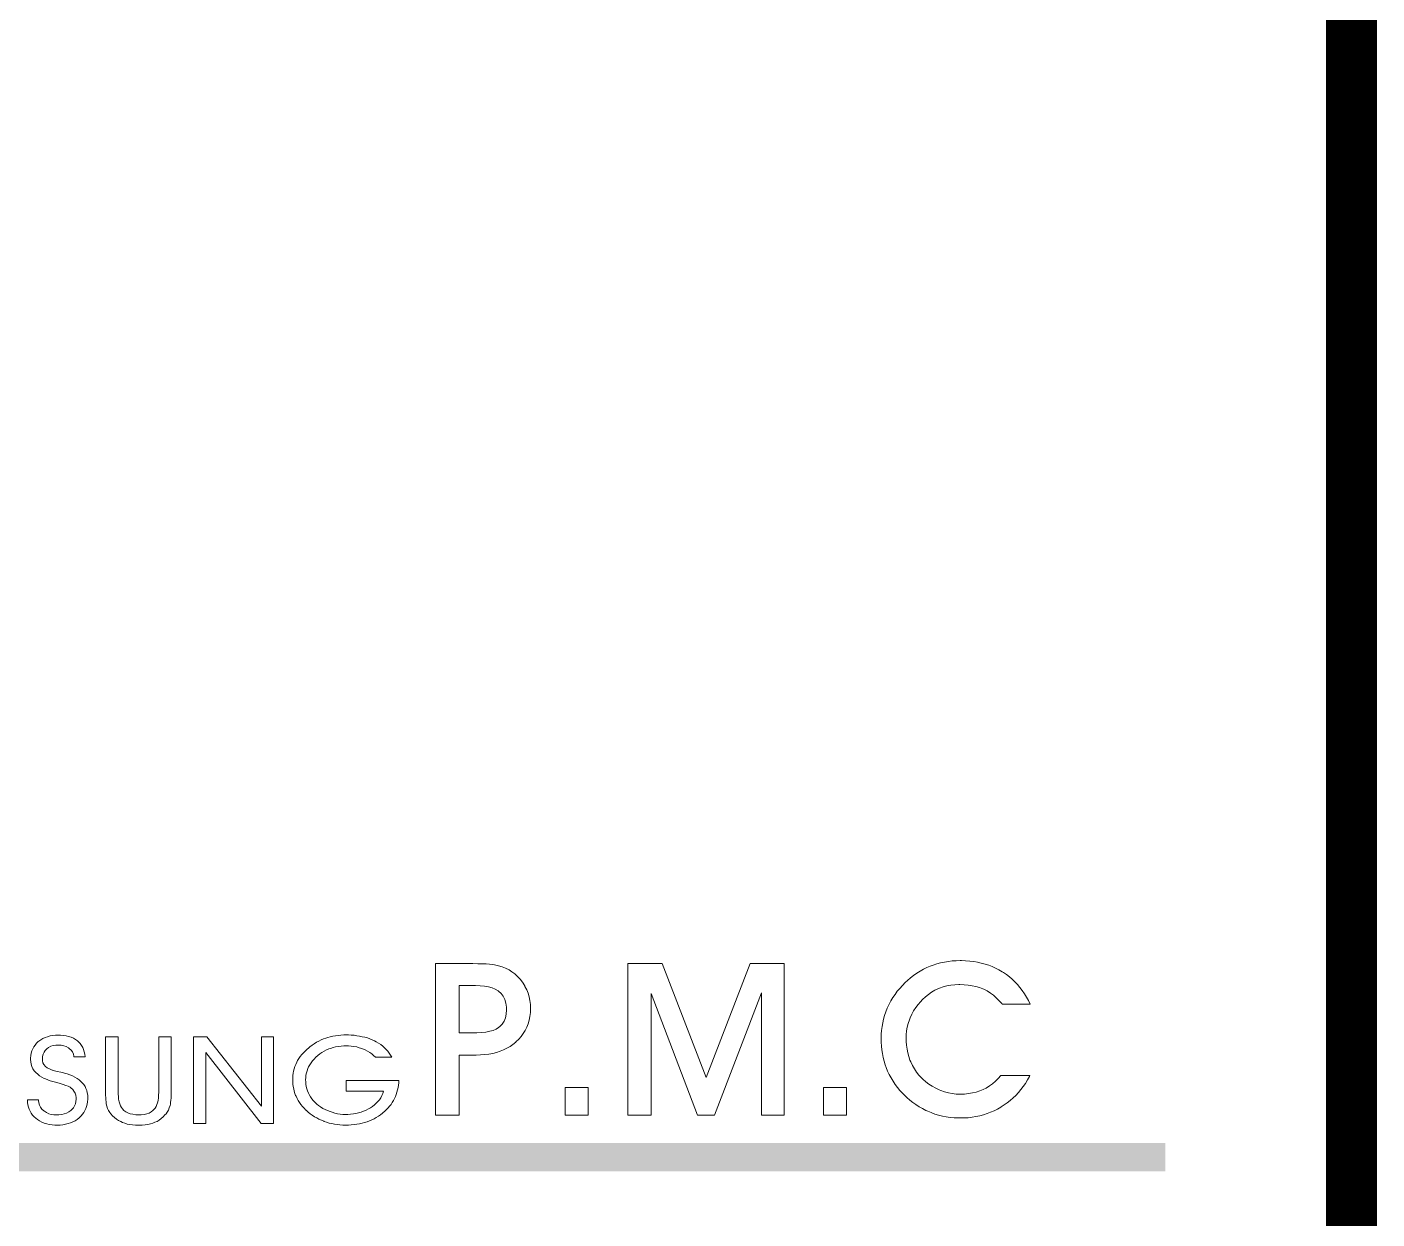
# Model space of a CAD drawing. Header units: millimetres. Extents: x 83956 to 461956, y 36707 to 125807.
# Drawn here: x 204556 to 208139, y 46473 to 49635 of the extents above; entities that cross this region are included whole.
import ezdxf

# ---------------------------------------------------------------- set-up
doc = ezdxf.new("R2010")
doc.units = ezdxf.units.MM
doc.header["$LTSCALE"] = 100
doc.header["$MEASUREMENT"] = 0
doc.layers.add('FORM', color=8, linetype='CONTINUOUS')

# ---------------------------------------------------------------- blocks, each defined once
blk = doc.blocks.new('PMC-mark')
at = {"layer": 'FORM', "lineweight": 0}
for p, q in [((5895.5, 2299.7), (5765.5, 2299.7)), ((5765.5, 2299.7), (5765.5, 1764.2)), ((5898, 2299.7), (5895.5, 2299.7)), ((5915.5, 2299.2), (5898, 2299.7)), ((5931, 2299.2), (5915.5, 2299.2)), ((5944.5, 2298.7), (5931, 2299.2)), ((5957, 2297.7), (5944.5, 2298.7)), ((5967, 2296.7), (5957, 2297.7)), ((5974, 2295.7), (5967, 2296.7)), ((5988.5, 2292.2), (5974, 2295.7)), ((6567.5, 2299.7), (6446, 2299.7)), ((6446, 2299.7), (6446, 1764.2)), ((6723.5, 1897.2), (6567.5, 2299.7)), ((6879, 2299.7), (6723.5, 1897.2)), ((6999.5, 2299.7), (6879, 2299.7)), ((6999.5, 1764.2), (6999.5, 2299.7)), ((7527.5, 2294.7), (7517, 2291.2)), ((7540.5, 2298.7), (7527.5, 2294.7)), ((7553.5, 2302.2), (7540.5, 2298.7)), ((7567, 2305.2), (7553.5, 2302.2)), ((7581, 2307.2), (7567, 2305.2)), ((7594.5, 2309.2), (7581, 2307.2)), ((7609, 2309.7), (7594.5, 2309.2)), ((7623, 2310.2), (7609, 2309.7)), ((7627, 2310.2), (7623, 2310.2)), ((7642, 2309.7), (7627, 2310.2)), ((7656.5, 2308.7), (7642, 2309.7)), ((7670.5, 2307.2), (7656.5, 2308.7)), ((7684, 2304.7), (7670.5, 2307.2)), ((7697.5, 2301.7), (7684, 2304.7)), ((7710.5, 2298.2), (7697.5, 2301.7)), ((7723.5, 2294.2), (7710.5, 2298.2)), ((7736, 2289.2), (7723.5, 2294.2)), ((6001.5, 2288.2), (5988.5, 2292.2)), ((6014, 2283.2), (6001.5, 2288.2)), ((6026, 2277.7), (6014, 2283.2)), ((6036, 2271.2), (6026, 2277.7)), ((6046.5, 2263.7), (6036, 2271.2)), ((6056.5, 2254.7), (6046.5, 2263.7)), ((6065.5, 2244.7), (6056.5, 2254.7)), ((7447, 2249.2), (7436, 2239.7)), ((7458, 2257.7), (7447, 2249.2)), ((7469, 2265.7), (7458, 2257.7)), ((7480.5, 2272.7), (7469, 2265.7)), ((7492.5, 2279.7), (7480.5, 2272.7)), ((7504.5, 2285.7), (7492.5, 2279.7)), ((7517, 2291.2), (7504.5, 2285.7)), ((7748, 2283.7), (7736, 2289.2)), ((7760, 2277.7), (7748, 2283.7)), ((7771.5, 2271.2), (7760, 2277.7)), ((7775.5, 2268.2), (7771.5, 2271.2)), ((7786.5, 2260.7), (7775.5, 2268.2)), ((7797, 2252.7), (7786.5, 2260.7)), ((7807, 2244.2), (7797, 2252.7)), ((5850, 2054.7), (5850, 2222.2)), ((5850, 2222.2), (5907, 2222.2)), ((5907, 2222.2), (5924, 2221.7)), ((5924, 2221.7), (5939.5, 2220.2)), ((5939.5, 2220.2), (5953.5, 2217.2)), ((5953.5, 2217.2), (5966, 2213.7)), ((5966, 2213.7), (5977.5, 2209.2)), ((5977.5, 2209.2), (5987, 2203.7)), ((5987, 2203.7), (5989, 2202.2)), ((5989, 2202.2), (5998, 2193.7)), ((6074, 2233.7), (6065.5, 2244.7)), ((6081.5, 2221.2), (6074, 2233.7)), ((6082.5, 2219.2), (6081.5, 2221.2)), ((6088.5, 2207.2), (6082.5, 2219.2)), ((6093.5, 2194.7), (6088.5, 2207.2)), ((7400, 2201.7), (7392, 2190.7)), ((7408.5, 2212.2), (7400, 2201.7)), ((7418, 2222.7), (7408.5, 2212.2)), ((7428, 2232.7), (7418, 2222.7)), ((7436, 2239.7), (7428, 2232.7)), ((7510, 2190.2), (7521, 2198.2)), ((7521, 2198.2), (7533, 2205.2)), ((7533, 2205.2), (7545.5, 2211.2)), ((7545.5, 2211.2), (7550, 2212.7)), ((7550, 2212.7), (7563, 2217.2)), ((7563, 2217.2), (7576, 2220.7)), ((7576, 2220.7), (7589.5, 2223.2)), ((7589.5, 2223.2), (7603.5, 2224.7)), ((7603.5, 2224.7), (7617.5, 2225.7)), ((7617.5, 2225.7), (7621.5, 2225.7)), ((7621.5, 2225.7), (7636.5, 2225.2)), ((7636.5, 2225.2), (7651, 2223.7)), ((7651, 2223.7), (7664.5, 2221.7)), ((7664.5, 2221.7), (7678, 2218.7)), ((7678, 2218.7), (7691, 2215.2)), ((7691, 2215.2), (7703, 2210.2)), ((7703, 2210.2), (7706, 2209.2)), ((7706, 2209.2), (7718, 2203.2)), ((7718, 2203.2), (7729.5, 2195.7)), ((7816.5, 2235.2), (7807, 2244.2)), ((7825.5, 2225.7), (7816.5, 2235.2)), ((7834, 2215.2), (7825.5, 2225.7)), ((7842.5, 2204.7), (7834, 2215.2)), ((7850, 2193.2), (7842.5, 2204.7)), ((5998, 2193.7), (6005.5, 2184.2)), ((6005.5, 2184.2), (6011, 2173.2)), ((6011, 2173.2), (6014.5, 2160.2)), ((6014.5, 2160.2), (6016.5, 2146.2)), ((6097, 2182.2), (6093.5, 2194.7)), ((6100, 2168.7), (6097, 2182.2)), ((6101.5, 2155.2), (6100, 2168.7)), ((6102, 2141.7), (6101.5, 2155.2)), ((6528.5, 1764.2), (6528.5, 2194.2)), ((6528.5, 2194.2), (6693, 1764.2)), ((6753, 1764.2), (6919.5, 2196.2)), ((6919.5, 2196.2), (6919.5, 1764.2)), ((7371, 2156.2), (7365.5, 2144.2)), ((7377.5, 2168.2), (7371, 2156.2)), ((7384.5, 2179.7), (7377.5, 2168.2)), ((7392, 2190.7), (7384.5, 2179.7)), ((7465.5, 2144.2), (7473.5, 2154.7)), ((7473.5, 2154.7), (7482.5, 2164.7)), ((7482.5, 2164.7), (7489.5, 2172.2)), ((7489.5, 2172.2), (7499.5, 2181.7)), ((7499.5, 2181.7), (7510, 2190.2)), ((7729.5, 2195.7), (7740, 2187.7)), ((7740, 2187.7), (7750.5, 2178.7)), ((7750.5, 2178.7), (7760, 2169.2)), ((7760, 2169.2), (7769.5, 2158.2)), ((7769.5, 2158.2), (7771.5, 2155.7)), ((7771.5, 2155.7), (7870, 2155.7)), ((7857, 2181.2), (7850, 2193.2)), ((7864, 2168.7), (7857, 2181.2)), ((7870, 2155.7), (7864, 2168.7)), ((6013, 2107.7), (6008.5, 2096.2)), ((6016, 2121.2), (6013, 2107.7)), ((6017, 2136.7), (6016, 2121.2)), ((6016.5, 2146.2), (6017, 2136.7)), ((6097, 2099.2), (6100, 2112.7)), ((6100, 2112.7), (6101.5, 2126.2)), ((6101.5, 2126.2), (6102, 2140.7)), ((6102, 2140.7), (6102, 2141.7)), ((7351.5, 2103.7), (7348.5, 2090.7)), ((7355, 2116.2), (7351.5, 2103.7)), ((7359.5, 2129.2), (7355, 2116.2)), ((7364.5, 2141.7), (7359.5, 2129.2)), ((7365.5, 2144.2), (7364.5, 2141.7)), ((7443, 2100.7), (7446, 2108.2)), ((7446, 2108.2), (7451.5, 2120.7)), ((7451.5, 2120.7), (7458, 2132.7)), ((7458, 2132.7), (7465.5, 2144.2)), ((5905, 2054.7), (5850, 2054.7)), ((5912, 2054.7), (5905, 2054.7)), ((5928.5, 2055.7), (5912, 2054.7)), ((5943.5, 2057.2), (5928.5, 2055.7)), ((5957.5, 2060.2), (5943.5, 2057.2)), ((5969.5, 2063.7), (5957.5, 2060.2)), ((5980, 2068.2), (5969.5, 2063.7)), ((5989, 2073.7), (5980, 2068.2)), ((5993.5, 2077.2), (5989, 2073.7)), ((6002, 2085.7), (5993.5, 2077.2)), ((6008.5, 2096.2), (6002, 2085.7)), ((6076.5, 2052.2), (6083.5, 2063.2)), ((6083.5, 2063.2), (6089, 2074.7)), ((6089, 2074.7), (6093.5, 2086.7)), ((6093.5, 2086.7), (6097, 2099.2)), ((7344.5, 2063.7), (7343.5, 2050.2)), ((7346, 2077.2), (7344.5, 2063.7)), ((7348.5, 2090.7), (7346, 2077.2)), ((7431.5, 2048.2), (7433, 2061.7)), ((7433, 2061.7), (7435.5, 2074.7)), ((7435.5, 2074.7), (7438.5, 2087.7)), ((7438.5, 2087.7), (7443, 2100.7)), ((6018.5, 2000.2), (6029.5, 2006.7)), ((6029.5, 2006.7), (6039.5, 2013.7)), ((6039.5, 2013.7), (6049.5, 2021.7)), ((6049.5, 2021.7), (6050.5, 2022.7)), ((6050.5, 2022.7), (6060.5, 2032.2)), ((6060.5, 2032.2), (6069, 2041.7)), ((6069, 2041.7), (6076.5, 2052.2)), ((7343.5, 2050.2), (7343, 2036.2)), ((7343, 2036.2), (7343, 2035.7)), ((7343, 2035.7), (7343.5, 2021.7)), ((7343.5, 2021.7), (7344.5, 2008.2)), ((7344.5, 2008.2), (7345.5, 1994.7)), ((7431, 2034.7), (7431.5, 2048.2)), ((7431.5, 2024.2), (7431, 2034.7)), ((7432.5, 2010.7), (7431.5, 2024.2)), ((7434.5, 1997.2), (7432.5, 2010.7)), ((5850, 1764.2), (5850, 1976.2)), ((5850, 1976.2), (5910, 1976.2)), ((5910, 1976.2), (5925.5, 1976.7)), ((5925.5, 1976.7), (5940.5, 1977.7)), ((5940.5, 1977.7), (5955, 1979.7)), ((5955, 1979.7), (5969, 1982.2)), ((5969, 1982.2), (5982, 1985.7)), ((5982, 1985.7), (5995, 1989.7)), ((5995, 1989.7), (6007, 1994.7)), ((6007, 1994.7), (6018.5, 2000.2)), ((7345.5, 1994.7), (7348, 1981.2)), ((7348, 1981.2), (7350.5, 1968.2)), ((7350.5, 1968.2), (7353.5, 1955.2)), ((7437, 1984.2), (7434.5, 1997.2)), ((7440.5, 1971.2), (7437, 1984.2)), ((7445, 1958.7), (7440.5, 1971.2)), ((7353.5, 1955.2), (7357.5, 1942.2)), ((7357.5, 1942.2), (7360.5, 1932.2)), ((7360.5, 1932.2), (7366, 1919.7)), ((7366, 1919.7), (7371.5, 1907.2)), ((7447.5, 1951.7), (7445, 1958.7)), ((7453.5, 1939.2), (7447.5, 1951.7)), ((7460.5, 1927.7), (7453.5, 1939.2)), ((7468, 1916.2), (7460.5, 1927.7)), ((7476, 1905.7), (7468, 1916.2)), ((7371.5, 1907.2), (7378, 1895.2)), ((7378, 1895.2), (7385, 1883.7)), ((7385, 1883.7), (7392.5, 1872.7)), ((7392.5, 1872.7), (7400.5, 1861.7)), ((7485.5, 1896.2), (7476, 1905.7)), ((7491, 1890.7), (7485.5, 1896.2)), ((7501.5, 1881.7), (7491, 1890.7)), ((7512, 1873.7), (7501.5, 1881.7)), ((7523.5, 1866.2), (7512, 1873.7)), ((7536, 1859.2), (7523.5, 1866.2)), ((7726.5, 1867.2), (7715, 1859.7)), ((7737.5, 1874.7), (7726.5, 1867.2)), ((7748, 1883.7), (7737.5, 1874.7)), ((7757.5, 1893.2), (7748, 1883.7)), ((7767, 1903.7), (7757.5, 1893.2)), ((7869.5, 1903.7), (7767, 1903.7)), ((7837, 1854.2), (7845.5, 1864.7)), ((7845.5, 1864.7), (7853.5, 1876.2)), ((7853.5, 1876.2), (7861, 1888.2)), ((7861, 1888.2), (7868, 1900.7)), ((7868, 1900.7), (7869.5, 1903.7)), ((7869.5, 1903.7), (7869.5, 1903.7)), ((6306.5, 1861.2), (6225, 1861.2)), ((6225, 1861.2), (6225, 1764.2)), ((6306.5, 1764.2), (6306.5, 1861.2)), ((7220, 1861.2), (7138.5, 1861.2)), ((7138.5, 1861.2), (7138.5, 1764.2)), ((7220, 1764.2), (7220, 1861.2)), ((7400.5, 1861.7), (7409.5, 1850.7)), ((7409.5, 1850.7), (7413.5, 1846.2)), ((7413.5, 1846.2), (7423.5, 1836.2)), ((7423.5, 1836.2), (7433.5, 1826.2)), ((7433.5, 1826.2), (7444, 1817.2)), ((7444, 1817.2), (7455, 1808.7)), ((7548.5, 1853.2), (7536, 1859.2)), ((7554.5, 1850.7), (7548.5, 1853.2)), ((7567.5, 1846.2), (7554.5, 1850.7)), ((7581, 1842.2), (7567.5, 1846.2)), ((7594.5, 1839.7), (7581, 1842.2)), ((7608, 1838.2), (7594.5, 1839.7)), ((7621.5, 1837.7), (7608, 1838.2)), ((7624, 1837.7), (7621.5, 1837.7)), ((7638.5, 1838.2), (7624, 1837.7)), ((7652.5, 1839.7), (7638.5, 1838.2)), ((7666, 1842.2), (7652.5, 1839.7)), ((7679.5, 1845.2), (7666, 1842.2)), ((7692, 1849.7), (7679.5, 1845.2)), ((7704.5, 1854.7), (7692, 1849.7)), ((7715, 1859.7), (7704.5, 1854.7)), ((7789.5, 1807.7), (7800, 1815.7)), ((7800, 1815.7), (7810, 1824.7)), ((7810, 1824.7), (7819.5, 1833.7)), ((7819.5, 1833.7), (7828.5, 1843.7)), ((7828.5, 1843.7), (7837, 1854.2)), ((7455, 1808.7), (7466, 1801.2)), ((7466, 1801.2), (7477.5, 1793.7)), ((7477.5, 1793.7), (7489.5, 1787.2)), ((7489.5, 1787.2), (7501.5, 1780.7)), ((7501.5, 1780.7), (7508, 1777.7)), ((7508, 1777.7), (7520.5, 1772.7)), ((7520.5, 1772.7), (7533.5, 1767.7)), ((7705.5, 1765.2), (7718, 1769.2)), ((7718, 1769.2), (7730.5, 1773.7)), ((7730.5, 1773.7), (7743, 1779.2)), ((7743, 1779.2), (7754.5, 1785.2)), ((7754.5, 1785.2), (7766, 1792.2)), ((7766, 1792.2), (7767.5, 1792.7)), ((7767.5, 1792.7), (7778.5, 1799.7)), ((7778.5, 1799.7), (7789.5, 1807.7)), ((5765.5, 1764.2), (5850, 1764.2)), ((6225, 1764.2), (6306.5, 1764.2)), ((6446, 1764.2), (6528.5, 1764.2)), ((6693, 1764.2), (6753, 1764.2)), ((6919.5, 1764.2), (6999.5, 1764.2)), ((7138.5, 1764.2), (7220, 1764.2)), ((7533.5, 1767.7), (7546.5, 1763.7)), ((7546.5, 1763.7), (7560, 1760.2)), ((7560, 1760.2), (7573.5, 1757.7)), ((7573.5, 1757.7), (7587, 1755.7)), ((7587, 1755.7), (7601, 1754.2)), ((7601, 1754.2), (7615, 1753.7)), ((7615, 1753.7), (7621.5, 1753.7)), ((7621.5, 1753.7), (7636.5, 1754.2)), ((7636.5, 1754.2), (7651, 1754.7)), ((7651, 1754.7), (7665, 1756.7)), ((7665, 1756.7), (7678.5, 1758.7)), ((7678.5, 1758.7), (7692, 1761.7)), ((7692, 1761.7), (7705.5, 1765.2))]:
    blk.add_line(p, q, dxfattribs=at)
at = {"layer": 'FORM', "color": 7, "lineweight": 0}
for p, q in [((4348.8, 2011.8), (4344.3, 2005.3)), ((4353.8, 2017.8), (4348.8, 2011.8)), ((4359.8, 2023.8), (4353.8, 2017.8)), ((4361.8, 2025.3), (4359.8, 2023.8)), ((4368.8, 2030.3), (4361.8, 2025.3)), ((4376.3, 2034.8), (4368.8, 2030.3)), ((4384.3, 2038.3), (4376.3, 2034.8)), ((4392.8, 2041.3), (4384.3, 2038.3)), ((4401.8, 2043.8), (4392.8, 2041.3)), ((4396.3, 2003.3), (4404.3, 2007.3)), ((4411.3, 2045.3), (4401.8, 2043.8)), ((4404.3, 2007.3), (4412.8, 2009.8)), ((4421.3, 2046.3), (4411.3, 2045.3)), ((4412.8, 2009.8), (4422.3, 2011.8)), ((4432.3, 2046.8), (4421.3, 2046.3)), ((4422.3, 2011.8), (4431.3, 2011.8)), ((4431.3, 2011.8), (4440.8, 2011.3)), ((4438.3, 2046.8), (4432.3, 2046.8)), ((4448.8, 2045.8), (4438.3, 2046.8)), ((4440.8, 2011.3), (4450.3, 2009.3)), ((4458.3, 2044.3), (4448.8, 2045.8)), ((4450.3, 2009.3), (4458.8, 2006.3)), ((4467.3, 2042.3), (4458.3, 2044.3)), ((4476.3, 2039.3), (4467.3, 2042.3)), ((4484.3, 2035.8), (4476.3, 2039.3)), ((4491.8, 2031.3), (4484.3, 2035.8)), ((4498.3, 2026.3), (4491.8, 2031.3)), ((4503.3, 2022.3), (4498.3, 2026.3)), ((4508.3, 2016.8), (4503.3, 2022.3)), ((4513.3, 2010.3), (4508.3, 2016.8)), ((4517.3, 2003.3), (4513.3, 2010.3)), ((4598.3, 2040.3), (4598.3, 1845.3)), ((4642.8, 2040.3), (4598.3, 2040.3)), ((4642.8, 1844.8), (4642.8, 2040.3)), ((4830.8, 2040.3), (4786.3, 2040.3)), ((4786.3, 2040.3), (4786.3, 1844.8)), ((4830.8, 1845.3), (4830.8, 2040.3)), ((4956.3, 2040.3), (4908.8, 2040.3)), ((4908.8, 2040.3), (4908.8, 1734.3)), ((5149.8, 1795.3), (4956.3, 2040.3)), ((5192.8, 2040.3), (5149.8, 2040.3)), ((5149.8, 2040.3), (5149.8, 1795.3)), ((5192.8, 1734.3), (5192.8, 2040.3)), ((5328.8, 2010.8), (5321.3, 2005.3)), ((5336.8, 2016.3), (5328.8, 2010.8)), ((5344.8, 2021.3), (5336.8, 2016.3)), ((5352.8, 2025.8), (5344.8, 2021.3)), ((5360.8, 2029.8), (5352.8, 2025.8)), ((5369.3, 2033.3), (5360.8, 2029.8)), ((5377.8, 2036.3), (5369.3, 2033.3)), ((5384.3, 2038.3), (5377.8, 2036.3)), ((5392.8, 2040.8), (5384.3, 2038.3)), ((5402.3, 2042.8), (5392.8, 2040.8)), ((5411.3, 2044.3), (5402.3, 2042.8)), ((5421.3, 2045.8), (5411.3, 2044.3)), ((5412.3, 2005.3), (5421.8, 2006.8)), ((5431.3, 2046.3), (5421.3, 2045.8)), ((5421.8, 2006.8), (5431.8, 2007.8)), ((5441.3, 2047.3), (5431.3, 2046.3)), ((5431.8, 2007.8), (5441.3, 2008.8)), ((5451.8, 2047.3), (5441.3, 2047.3)), ((5441.3, 2008.8), (5447.3, 2008.8)), ((5447.3, 2008.8), (5457.8, 2008.3)), ((5457.3, 2047.3), (5451.8, 2047.3)), ((5467.8, 2046.8), (5457.3, 2047.3)), ((5457.8, 2008.3), (5467.3, 2007.8)), ((5467.3, 2007.8), (5477.3, 2006.3)), ((5477.8, 2046.3), (5467.8, 2046.8)), ((5487.8, 2044.8), (5477.8, 2046.3)), ((5497.3, 2043.3), (5487.8, 2044.8)), ((5506.8, 2041.3), (5497.3, 2043.3)), ((5515.8, 2039.3), (5506.8, 2041.3)), ((5524.8, 2036.8), (5515.8, 2039.3)), ((5533.3, 2033.8), (5524.8, 2036.8)), ((5541.8, 2030.3), (5533.3, 2033.8)), ((5549.8, 2026.3), (5541.8, 2030.3)), ((5556.3, 2022.8), (5549.8, 2026.3)), ((5564.3, 2018.3), (5556.3, 2022.8)), ((5571.8, 2013.3), (5564.3, 2018.3)), ((5578.8, 2007.8), (5571.8, 2013.3)), ((5585.3, 2002.3), (5578.8, 2007.8)), ((4333.8, 1974.8), (4332.8, 1965.8)), ((4332.8, 1965.8), (4332.8, 1960.3)), ((4332.8, 1960.3), (4333.3, 1951.8)), ((4335.3, 1982.8), (4333.8, 1974.8)), ((4337.3, 1990.8), (4335.3, 1982.8)), ((4340.3, 1998.3), (4337.3, 1990.8)), ((4344.3, 2005.3), (4340.3, 1998.3)), ((4374.3, 1962.8), (4374.8, 1971.3)), ((4374.3, 1956.3), (4374.3, 1962.8)), ((4374.8, 1971.3), (4376.8, 1979.3)), ((4376.8, 1979.3), (4380.3, 1986.3)), ((4380.3, 1986.3), (4384.8, 1992.8)), ((4384.8, 1992.8), (4389.8, 1997.8)), ((4389.8, 1997.8), (4396.3, 2003.3)), ((4458.8, 2006.3), (4466.8, 2001.8)), ((4466.8, 2001.8), (4469.3, 1999.8)), ((4469.3, 1999.8), (4476.3, 1993.8)), ((4476.3, 1993.8), (4480.8, 1987.3)), ((4480.8, 1987.3), (4484.3, 1979.8)), ((4484.3, 1979.8), (4486.3, 1971.8)), ((4486.3, 1971.8), (4486.3, 1970.3)), ((4486.3, 1970.3), (4525.3, 1970.3)), ((4520.3, 1995.8), (4517.3, 2003.3)), ((4522.8, 1987.8), (4520.3, 1995.8)), ((4524.3, 1979.3), (4522.8, 1987.8)), ((4525.3, 1970.3), (4524.3, 1979.3)), ((4953.3, 1734.3), (4953.3, 1985.3)), ((4953.3, 1985.3), (5148.8, 1734.3)), ((5282.3, 1963.8), (5277.8, 1956.8)), ((5287.3, 1970.8), (5282.3, 1963.8)), ((5292.3, 1977.8), (5287.3, 1970.8)), ((5298.3, 1984.3), (5292.3, 1977.8)), ((5304.3, 1990.3), (5298.3, 1984.3)), ((5310.8, 1996.3), (5304.3, 1990.3)), ((5317.8, 2002.3), (5310.8, 1996.3)), ((5321.3, 2005.3), (5317.8, 2002.3)), ((5330.8, 1955.8), (5336.3, 1962.3)), ((5336.3, 1962.3), (5342.8, 1968.8)), ((5342.8, 1968.8), (5349.3, 1974.8)), ((5349.3, 1974.8), (5356.3, 1980.3)), ((5349.3, 1974.8), (5349.3, 1974.8)), ((5356.3, 1980.3), (5363.8, 1985.8)), ((5363.8, 1985.8), (5371.8, 1990.3)), ((5371.8, 1990.3), (5379.8, 1994.3)), ((5379.8, 1994.3), (5388.8, 1998.3)), ((5388.8, 1998.3), (5393.8, 1999.8)), ((5393.8, 1999.8), (5403.3, 2002.8)), ((5403.3, 2002.8), (5412.3, 2005.3)), ((5477.3, 2006.3), (5486.8, 2004.8)), ((5486.8, 2004.8), (5495.8, 2002.3)), ((5495.8, 2002.3), (5504.8, 1999.3)), ((5504.8, 1999.3), (5507.8, 1998.3)), ((5507.8, 1998.3), (5516.8, 1994.8)), ((5516.8, 1994.8), (5525.3, 1990.3)), ((5525.3, 1990.3), (5532.8, 1985.8)), ((5532.8, 1985.8), (5540.3, 1980.8)), ((5540.3, 1980.8), (5546.8, 1974.8)), ((5546.8, 1974.8), (5553.3, 1968.8)), ((5553.3, 1968.8), (5553.8, 1968.3)), ((5553.8, 1968.3), (5611.3, 1968.3)), ((5591.3, 1995.8), (5585.3, 2002.3)), ((5596.8, 1989.8), (5591.3, 1995.8)), ((5602.3, 1982.8), (5596.8, 1989.8)), ((5606.8, 1975.8), (5602.3, 1982.8)), ((5611.3, 1968.3), (5606.8, 1975.8)), ((4333.3, 1951.8), (4334.8, 1943.8)), ((4334.8, 1943.8), (4336.8, 1936.3)), ((4336.8, 1936.3), (4337.3, 1935.3)), ((4337.3, 1935.3), (4340.8, 1927.8)), ((4340.8, 1927.8), (4345.3, 1920.8)), ((4345.3, 1920.8), (4351.3, 1914.3)), ((4351.3, 1914.3), (4357.8, 1908.8)), ((4376.3, 1948.8), (4374.3, 1956.3)), ((4379.3, 1942.3), (4376.3, 1948.8)), ((4385.3, 1935.8), (4379.3, 1942.3)), ((4391.3, 1931.3), (4385.3, 1935.8)), ((4399.3, 1927.3), (4391.3, 1931.3)), ((4409.3, 1923.3), (4399.3, 1927.3)), ((4410.3, 1922.8), (4409.3, 1923.3)), ((4417.3, 1920.8), (4410.3, 1922.8)), ((4427.3, 1918.3), (4417.3, 1920.8)), ((4439.3, 1915.3), (4427.3, 1918.3)), ((4462.3, 1909.3), (4439.3, 1915.3)), ((5261.8, 1912.3), (5260.8, 1903.8)), ((5263.3, 1919.8), (5261.8, 1912.3)), ((5265.3, 1927.8), (5263.3, 1919.8)), ((5268.3, 1935.8), (5265.3, 1927.8)), ((5271.3, 1943.3), (5268.3, 1935.8)), ((5274.8, 1950.8), (5271.3, 1943.3)), ((5277.8, 1956.8), (5274.8, 1950.8)), ((5307.3, 1905.3), (5308.8, 1913.3)), ((5308.8, 1913.3), (5311.3, 1920.8)), ((5311.3, 1920.8), (5314.3, 1928.8)), ((5314.3, 1928.8), (5316.8, 1934.3)), ((5316.8, 1934.3), (5320.8, 1941.8)), ((5320.8, 1941.8), (5325.3, 1949.3)), ((5325.3, 1949.3), (5330.8, 1955.8)), ((4357.8, 1908.8), (4364.8, 1903.3)), ((4364.8, 1903.3), (4372.3, 1898.3)), ((4372.3, 1898.3), (4381.3, 1893.8)), ((4381.3, 1893.8), (4385.3, 1891.8)), ((4385.3, 1891.8), (4393.3, 1888.3)), ((4393.3, 1888.3), (4401.8, 1885.3)), ((4401.8, 1885.3), (4411.3, 1882.3)), ((4411.3, 1882.3), (4421.3, 1879.8)), ((4421.3, 1879.8), (4425.8, 1878.8)), ((4425.8, 1878.8), (4437.8, 1875.3)), ((4437.8, 1875.3), (4448.3, 1872.3)), ((4448.3, 1872.3), (4457.8, 1868.8)), ((4457.8, 1868.8), (4465.8, 1865.8)), ((4471.8, 1906.3), (4462.3, 1909.3)), ((4465.8, 1865.8), (4472.3, 1862.3)), ((4480.8, 1902.3), (4471.8, 1906.3)), ((4489.3, 1898.3), (4480.8, 1902.3)), ((4497.3, 1893.3), (4489.3, 1898.3)), ((4504.3, 1888.3), (4497.3, 1893.3)), ((4510.8, 1883.3), (4504.3, 1888.3)), ((4516.3, 1877.3), (4510.8, 1883.3)), ((4520.8, 1871.8), (4516.3, 1877.3)), ((4525.3, 1864.8), (4520.8, 1871.8)), ((4528.8, 1857.8), (4525.3, 1864.8)), ((5260.8, 1903.8), (5260.3, 1895.8)), ((5260.3, 1895.8), (5260.3, 1889.3)), ((5260.3, 1889.3), (5260.3, 1880.8)), ((5260.3, 1880.8), (5260.8, 1872.8)), ((5260.8, 1872.8), (5262.3, 1864.8)), ((5262.3, 1864.8), (5263.8, 1856.8)), ((5305.8, 1888.8), (5306.3, 1897.3)), ((5306.3, 1881.3), (5305.8, 1888.8)), ((5306.3, 1897.3), (5307.3, 1905.3)), ((5307.3, 1873.3), (5306.3, 1881.3)), ((5308.3, 1865.3), (5307.3, 1873.3)), ((5310.3, 1857.3), (5308.3, 1865.3)), ((5449.8, 1885.8), (5449.8, 1848.3)), ((5636.3, 1885.8), (5449.8, 1885.8)), ((5633.3, 1861.3), (5634.8, 1869.8)), ((5634.8, 1869.8), (5635.8, 1878.3)), ((5635.8, 1878.3), (5636.3, 1885.8)), ((4321.8, 1817.3), (4322.3, 1808.3)), ((4360.3, 1817.3), (4321.8, 1817.3)), ((4360.3, 1815.3), (4360.3, 1817.3)), ((4472.3, 1862.3), (4475.3, 1859.8)), ((4475.3, 1859.8), (4481.8, 1854.8)), ((4481.8, 1854.8), (4486.3, 1848.8)), ((4486.3, 1848.8), (4490.3, 1841.8)), ((4490.3, 1841.8), (4492.8, 1833.8)), ((4492.8, 1833.8), (4493.8, 1825.3)), ((4493.8, 1820.3), (4493.3, 1811.8)), ((4493.8, 1825.3), (4493.8, 1820.3)), ((4531.3, 1850.3), (4528.8, 1857.8)), ((4533.3, 1842.3), (4531.3, 1850.3)), ((4534.8, 1833.8), (4533.3, 1842.3)), ((4534.3, 1811.3), (4534.8, 1820.3)), ((4534.8, 1825.3), (4534.8, 1833.8)), ((4534.8, 1820.3), (4534.8, 1825.3)), ((4598.3, 1845.3), (4598.3, 1834.8)), ((4598.3, 1834.8), (4598.8, 1825.3)), ((4598.8, 1825.3), (4599.3, 1817.3)), ((4599.3, 1817.3), (4599.8, 1810.3)), ((4642.8, 1838.8), (4642.8, 1844.8)), ((4643.3, 1828.8), (4642.8, 1838.8)), ((4644.3, 1819.8), (4643.3, 1828.8)), ((4646.3, 1811.3), (4644.3, 1819.8)), ((4783.8, 1815.8), (4781.8, 1807.8)), ((4785.3, 1824.8), (4783.8, 1815.8)), ((4785.8, 1834.3), (4785.3, 1824.8)), ((4786.3, 1844.8), (4785.8, 1834.3)), ((4828.3, 1808.8), (4829.3, 1816.3)), ((4829.3, 1816.3), (4829.8, 1824.3)), ((4829.8, 1824.3), (4830.3, 1832.8)), ((4830.3, 1832.8), (4830.8, 1842.3)), ((4830.8, 1842.3), (4830.8, 1845.3)), ((5263.8, 1856.8), (5265.8, 1848.8)), ((5265.8, 1848.8), (5267.8, 1840.8)), ((5267.8, 1840.8), (5270.8, 1833.3)), ((5270.8, 1833.3), (5272.3, 1830.3)), ((5272.3, 1830.3), (5275.8, 1822.8)), ((5275.8, 1822.8), (5279.8, 1815.8)), ((5279.8, 1815.8), (5284.3, 1808.3)), ((5312.8, 1849.3), (5310.3, 1857.3)), ((5315.8, 1841.8), (5312.8, 1849.3)), ((5318.8, 1836.3), (5315.8, 1841.8)), ((5322.8, 1828.8), (5318.8, 1836.3)), ((5327.8, 1821.8), (5322.8, 1828.8)), ((5333.3, 1815.3), (5327.8, 1821.8)), ((5449.8, 1848.3), (5582.3, 1848.3)), ((5567.3, 1818.3), (5561.8, 1811.8)), ((5571.8, 1825.3), (5567.3, 1818.3)), ((5575.8, 1832.8), (5571.8, 1825.3)), ((5579.3, 1840.3), (5575.8, 1832.8)), ((5582.3, 1848.3), (5579.3, 1840.3)), ((5616.8, 1815.3), (5620.8, 1822.3)), ((5620.8, 1822.3), (5623.8, 1829.8)), ((5623.8, 1829.8), (5626.8, 1837.3)), ((5626.8, 1837.3), (5629.3, 1845.3)), ((5629.3, 1845.3), (5631.8, 1853.3)), ((5631.8, 1853.3), (5633.3, 1861.3)), ((4322.3, 1808.3), (4323.3, 1799.8)), ((4323.3, 1799.8), (4324.8, 1791.8)), ((4324.8, 1791.8), (4327.8, 1784.3)), ((4327.8, 1784.3), (4330.8, 1777.3)), ((4330.8, 1777.3), (4334.8, 1770.3)), ((4334.8, 1770.3), (4339.8, 1763.8)), ((4361.8, 1806.8), (4360.3, 1815.3)), ((4364.3, 1799.3), (4361.8, 1806.8)), ((4367.8, 1791.8), (4364.3, 1799.3)), ((4372.8, 1785.3), (4367.8, 1791.8)), ((4379.3, 1779.3), (4372.8, 1785.3)), ((4381.8, 1777.3), (4379.3, 1779.3)), ((4389.3, 1772.8), (4381.8, 1777.3)), ((4397.3, 1768.8), (4389.3, 1772.8)), ((4405.8, 1766.3), (4397.3, 1768.8)), ((4451.8, 1767.8), (4442.8, 1765.8)), ((4460.3, 1770.8), (4451.8, 1767.8)), ((4467.8, 1775.3), (4460.3, 1770.8)), ((4474.8, 1780.3), (4467.8, 1775.3)), ((4478.8, 1783.8), (4474.8, 1780.3)), ((4484.3, 1789.8), (4478.8, 1783.8)), ((4488.3, 1796.8), (4484.3, 1789.8)), ((4491.8, 1804.3), (4488.3, 1796.8)), ((4493.3, 1811.8), (4491.8, 1804.3)), ((4516.8, 1766.8), (4521.3, 1773.3)), ((4521.3, 1773.3), (4524.8, 1780.3)), ((4524.8, 1780.3), (4528.3, 1787.3)), ((4528.3, 1787.3), (4530.8, 1794.8)), ((4530.8, 1794.8), (4532.8, 1802.8)), ((4532.8, 1802.8), (4534.3, 1811.3)), ((4599.8, 1810.3), (4600.3, 1804.3)), ((4600.3, 1804.3), (4600.3, 1803.8)), ((4600.3, 1803.8), (4602.3, 1795.8)), ((4602.3, 1795.8), (4604.8, 1787.8)), ((4604.8, 1787.8), (4608.3, 1780.3)), ((4608.3, 1780.3), (4612.8, 1773.3)), ((4612.8, 1773.3), (4616.3, 1768.3)), ((4616.3, 1768.3), (4622.8, 1761.3)), ((4648.3, 1803.8), (4646.3, 1811.3)), ((4650.8, 1796.8), (4648.3, 1803.8)), ((4654.3, 1790.8), (4650.8, 1796.8)), ((4657.8, 1785.8), (4654.3, 1790.8)), ((4663.3, 1780.3), (4657.8, 1785.8)), ((4657.8, 1785.8), (4657.8, 1785.8)), ((4669.3, 1775.3), (4663.3, 1780.3)), ((4676.8, 1771.8), (4669.3, 1775.3)), ((4684.8, 1768.8), (4676.8, 1771.8)), ((4694.3, 1766.8), (4684.8, 1768.8)), ((4743.8, 1768.3), (4734.3, 1766.3)), ((4752.3, 1771.3), (4743.8, 1768.3)), ((4759.8, 1775.3), (4752.3, 1771.3)), ((4765.8, 1779.8), (4759.8, 1775.3)), ((4771.3, 1785.8), (4765.8, 1779.8)), ((4773.3, 1788.8), (4771.3, 1785.8)), ((4776.8, 1794.3), (4773.3, 1788.8)), ((4779.8, 1800.8), (4776.8, 1794.3)), ((4781.8, 1807.8), (4779.8, 1800.8)), ((4808.3, 1764.3), (4812.3, 1768.3)), ((4812.3, 1768.3), (4816.3, 1774.8)), ((4816.3, 1774.8), (4820.3, 1781.8)), ((4820.3, 1781.8), (4823.3, 1789.8)), ((4823.3, 1789.8), (4826.3, 1798.3)), ((4826.3, 1798.3), (4827.3, 1802.3)), ((4827.3, 1802.3), (4828.3, 1808.8)), ((5284.3, 1808.3), (5289.3, 1801.3)), ((5289.3, 1801.3), (5294.8, 1794.8)), ((5294.8, 1794.8), (5300.8, 1788.3)), ((5300.8, 1788.3), (5306.8, 1781.8)), ((5306.8, 1781.8), (5307.8, 1780.8)), ((5307.8, 1780.8), (5314.8, 1774.8)), ((5314.8, 1774.8), (5322.3, 1768.8)), ((5322.3, 1768.8), (5329.8, 1763.3)), ((5339.3, 1808.8), (5333.3, 1815.3)), ((5345.3, 1802.8), (5339.3, 1808.8)), ((5351.8, 1797.8), (5345.3, 1802.8)), ((5359.3, 1792.8), (5351.8, 1797.8)), ((5367.3, 1787.8), (5359.3, 1792.8)), ((5375.3, 1783.3), (5367.3, 1787.8)), ((5383.8, 1779.8), (5375.3, 1783.3)), ((5392.8, 1776.3), (5383.8, 1779.8)), ((5399.8, 1773.8), (5392.8, 1776.3)), ((5409.3, 1771.3), (5399.8, 1773.8)), ((5418.8, 1768.8), (5409.3, 1771.3)), ((5428.3, 1767.3), (5418.8, 1768.8)), ((5475.3, 1768.3), (5465.3, 1766.8)), ((5484.3, 1769.8), (5475.3, 1768.3)), ((5493.8, 1771.8), (5484.3, 1769.8)), ((5502.8, 1774.8), (5493.8, 1771.8)), ((5511.3, 1777.8), (5502.8, 1774.8)), ((5519.8, 1781.3), (5511.3, 1777.8)), ((5528.3, 1785.8), (5519.8, 1781.3)), ((5535.3, 1789.8), (5528.3, 1785.8)), ((5542.8, 1794.8), (5535.3, 1789.8)), ((5549.8, 1800.3), (5542.8, 1794.8)), ((5556.3, 1805.8), (5549.8, 1800.3)), ((5561.8, 1811.8), (5556.3, 1805.8)), ((5571.3, 1764.8), (5578.3, 1770.3)), ((5578.3, 1770.3), (5579.8, 1771.8)), ((5579.8, 1771.8), (5586.3, 1777.3)), ((5586.3, 1777.3), (5592.3, 1783.3)), ((5592.3, 1783.3), (5597.8, 1789.3)), ((5597.8, 1789.3), (5603.3, 1795.3)), ((5603.3, 1795.3), (5608.3, 1801.8)), ((5608.3, 1801.8), (5612.8, 1808.3)), ((5612.8, 1808.3), (5616.8, 1815.3)), ((4339.8, 1763.8), (4345.3, 1757.8)), ((4345.3, 1757.8), (4350.8, 1752.8)), ((4350.8, 1752.8), (4357.3, 1747.8)), ((4357.3, 1747.8), (4364.8, 1743.3)), ((4364.8, 1743.3), (4372.8, 1739.3)), ((4372.8, 1739.3), (4380.8, 1735.8)), ((4380.8, 1735.8), (4389.8, 1732.8)), ((4389.8, 1732.8), (4398.8, 1730.8)), ((4398.8, 1730.8), (4408.8, 1729.3)), ((4415.3, 1764.8), (4405.8, 1766.3)), ((4408.8, 1729.3), (4418.8, 1728.8)), ((4425.8, 1764.3), (4415.3, 1764.8)), ((4418.8, 1728.8), (4426.8, 1728.3)), ((4432.8, 1764.3), (4425.8, 1764.3)), ((4426.8, 1728.3), (4437.3, 1728.8)), ((4442.8, 1765.8), (4432.8, 1764.3)), ((4437.3, 1728.8), (4447.3, 1729.8)), ((4447.3, 1729.8), (4456.8, 1731.3)), ((4456.8, 1731.3), (4465.8, 1733.8)), ((4465.8, 1733.8), (4474.3, 1736.3)), ((4474.3, 1736.3), (4482.8, 1739.8)), ((4482.8, 1739.8), (4490.3, 1743.8)), ((4490.3, 1743.8), (4497.8, 1748.8)), ((4497.8, 1748.8), (4504.3, 1754.3)), ((4504.3, 1754.3), (4505.3, 1754.8)), ((4505.3, 1754.8), (4511.3, 1760.8)), ((4511.3, 1760.8), (4516.8, 1766.8)), ((4622.8, 1761.3), (4629.3, 1755.3)), ((4629.3, 1755.3), (4636.8, 1749.8)), ((4636.8, 1749.8), (4644.3, 1744.8)), ((4644.3, 1744.8), (4651.8, 1740.8)), ((4651.8, 1740.8), (4658.3, 1737.8)), ((4658.3, 1737.8), (4666.3, 1734.8)), ((4666.3, 1734.8), (4674.8, 1732.3)), ((4674.8, 1732.3), (4684.3, 1730.8)), ((4684.3, 1730.8), (4693.8, 1729.3)), ((4693.8, 1729.3), (4704.3, 1728.3)), ((4704.8, 1765.3), (4694.3, 1766.8)), ((4704.3, 1728.3), (4714.8, 1728.3)), ((4716.3, 1764.8), (4704.8, 1765.3)), ((4714.8, 1728.3), (4717.3, 1728.3)), ((4723.8, 1765.3), (4716.3, 1764.8)), ((4717.3, 1728.3), (4727.8, 1728.3)), ((4734.3, 1766.3), (4723.8, 1765.3)), ((4727.8, 1728.3), (4738.3, 1729.3)), ((4738.3, 1729.3), (4747.8, 1730.8)), ((4747.8, 1730.8), (4756.8, 1732.8)), ((4756.8, 1732.8), (4765.3, 1735.3)), ((4765.3, 1735.3), (4772.3, 1738.3)), ((4772.3, 1738.3), (4780.3, 1741.8)), ((4780.3, 1741.8), (4787.8, 1746.3)), ((4787.8, 1746.3), (4795.3, 1751.8)), ((4795.3, 1751.8), (4801.8, 1757.3)), ((4801.8, 1757.3), (4808.3, 1764.3)), ((4908.8, 1734.3), (4953.3, 1734.3)), ((5148.8, 1734.3), (5192.8, 1734.3)), ((5329.8, 1763.3), (5337.3, 1758.3)), ((5337.3, 1758.3), (5345.3, 1753.8)), ((5345.3, 1753.8), (5353.3, 1749.8)), ((5353.3, 1749.8), (5361.8, 1745.8)), ((5361.8, 1745.8), (5370.3, 1742.3)), ((5370.3, 1742.3), (5371.3, 1741.8)), ((5371.3, 1741.8), (5380.3, 1738.8)), ((5380.3, 1738.8), (5389.3, 1735.8)), ((5389.3, 1735.8), (5398.3, 1733.8)), ((5398.3, 1733.8), (5407.8, 1731.8)), ((5407.8, 1731.8), (5417.3, 1730.3)), ((5417.3, 1730.3), (5427.3, 1729.3)), ((5427.3, 1729.3), (5437.3, 1728.8)), ((5437.8, 1766.3), (5428.3, 1767.3)), ((5437.3, 1728.8), (5447.3, 1728.3)), ((5447.3, 1766.3), (5437.8, 1766.3)), ((5455.3, 1766.3), (5447.3, 1766.3)), ((5447.3, 1728.3), (5457.8, 1728.8)), ((5447.3, 1728.3), (5447.3, 1728.3)), ((5465.3, 1766.8), (5455.3, 1766.3)), ((5457.8, 1728.8), (5467.8, 1729.3)), ((5467.8, 1729.3), (5477.8, 1730.3)), ((5477.8, 1730.3), (5487.3, 1731.3)), ((5487.3, 1731.3), (5496.8, 1733.3)), ((5496.8, 1733.3), (5506.3, 1735.3)), ((5506.3, 1735.3), (5514.8, 1737.8)), ((5514.8, 1737.8), (5523.8, 1740.3)), ((5523.8, 1740.3), (5532.3, 1743.8)), ((5532.3, 1743.8), (5540.3, 1747.3)), ((5540.3, 1747.3), (5548.3, 1750.8)), ((5548.3, 1750.8), (5556.3, 1755.3)), ((5556.3, 1755.3), (5563.8, 1759.8)), ((5563.8, 1759.8), (5571.3, 1764.8))]:
    blk.add_line(p, q, dxfattribs=at)
at = {"layer": 'FORM', "color": 7}
blk.add_solid([(506.6, 1565), (506.6, 1665), (8348.9, 1565), (8348.9, 1665)], dxfattribs=at)
blk = doc.blocks.new('PMC-FORMV')
at = {"layer": 'FORM', "const_width": 90.2}
blk.add_lwpolyline([(1543.7, 975), (1543.7, 28725), (40743.7, 28725), (40743.7, 975)], close=True, dxfattribs=at)
at = {"layer": 'FORM', "xscale": 0.5, "yscale": 0.5, "zscale": 0.5}
blk.add_blockref('PMC-mark', (36239.9, 5812.1), dxfattribs=at)

msp = doc.modelspace()

# ---------------------------------------------------------------- block references
at = {"layer": 'FORM', "xscale": 1.5, "yscale": 1.5, "zscale": 1.5}
msp.add_blockref('PMC-FORMV', (146956.1, 36707.1), dxfattribs=at)

doc.saveas('drawing.dxf')
